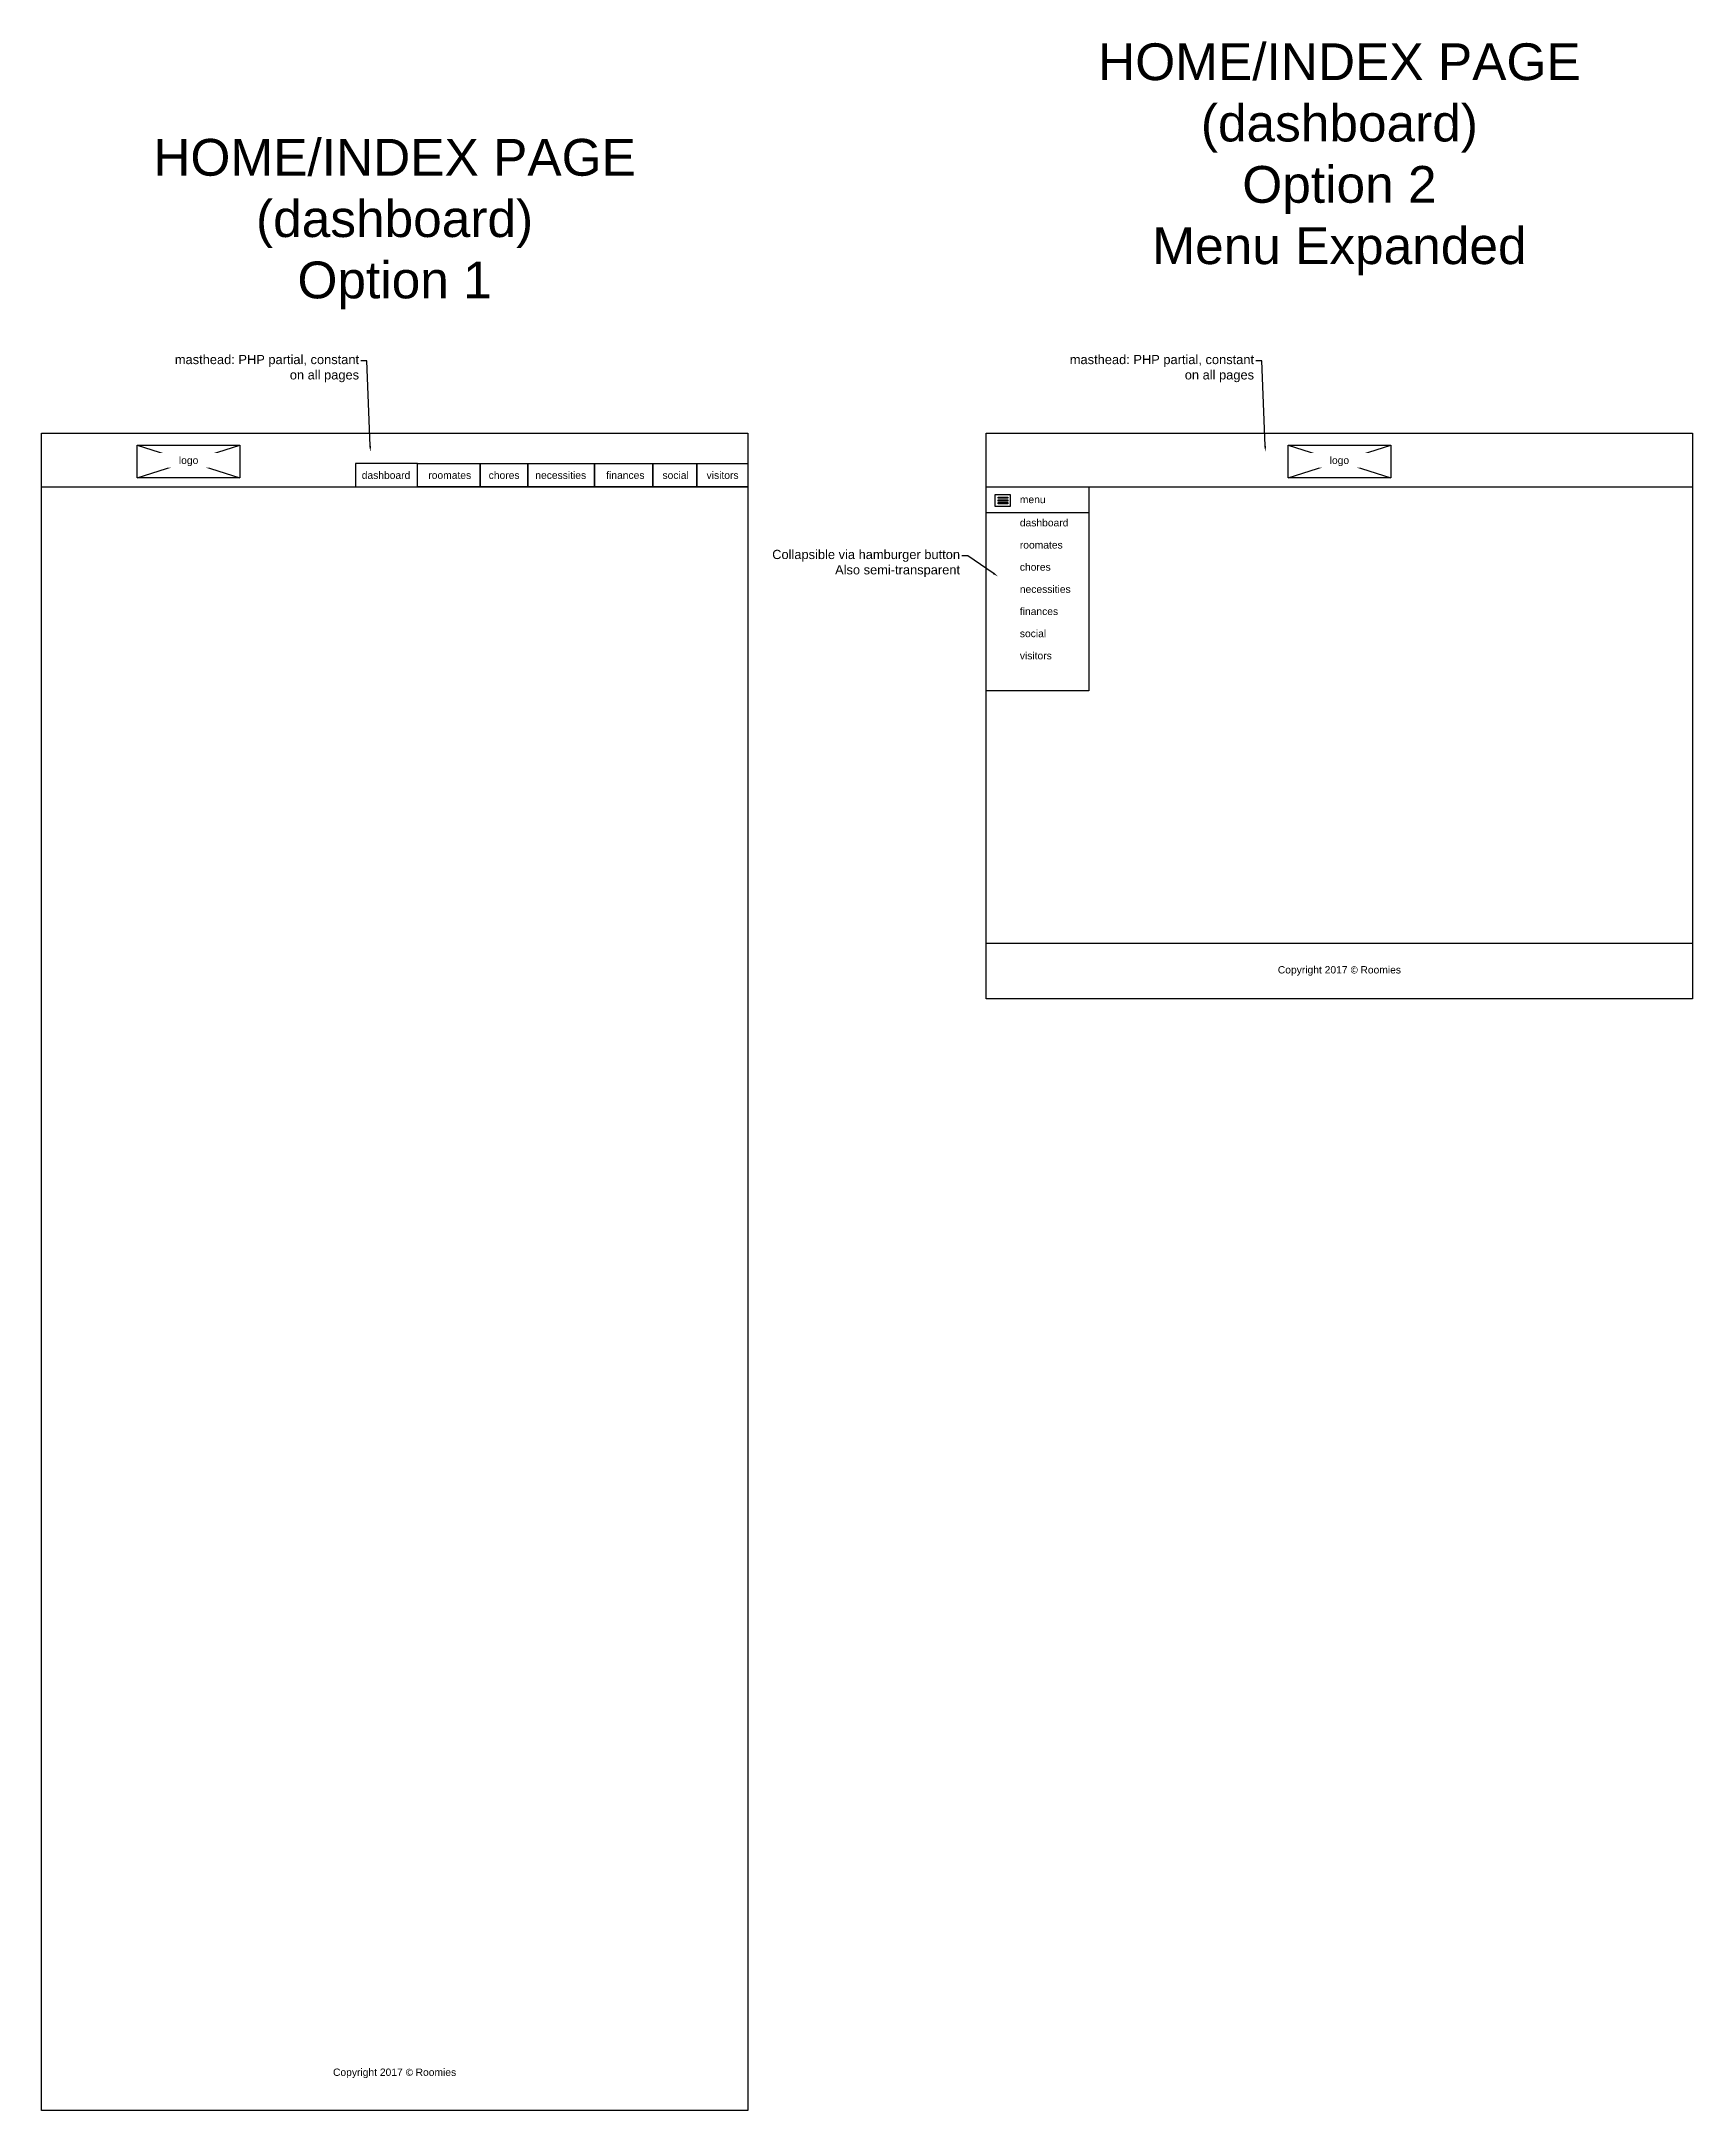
# Model space of a CAD drawing. Header units: millimetres. Extents: x 75 to 24598, y -10362 to 962.
# Drawn here: x 4635 to 9124, y -6265 to -640 of the extents above; entities that cross this region are included whole.
import ezdxf
from ezdxf import colors
from ezdxf.entities.mleader import LeaderData, LeaderLine
from ezdxf.math import Vec2, Vec3

# ---------------------------------------------------------------- set-up
doc = ezdxf.new("R2010")
doc.units = ezdxf.units.MM
doc.header["$MEASUREMENT"] = 0
doc.styles.get("Standard").update_dxf_attribs({"font": 'arial.ttf', "height": 16})

msp = doc.modelspace()

# ---------------------------------------------------------------- linework, layer by layer
for p, q in [((4895.9, -1737.7), (5175, -1826.2)), ((4895.9, -1826.2), (5175, -1737.7)), ((8024, -1737.7), (8303, -1826.2)), ((8024, -1826.2), (8303, -1737.7)), ((4635.4, -1850.9), (6555.4, -1850.9)), ((7203.5, -1850.9), (9123.5, -1850.9)), ((7203.5, -1850.9), (7555, -1850.9)), ((7203.5, -1921.1), (7482, -1921.1))]:
    msp.add_line(p, q)
at = {"lineweight": 30}
msp.add_line((7203.5, -3091.9), (9123.5, -3091.9), dxfattribs=at)
for points in [[(4635.4, -1705), (6555.4, -1705), (6555.4, -6265), (4635.4, -6265)], [(7203.5, -1705), (9123.5, -1705), (9123.5, -3242.7), (7203.5, -3242.7)]]:
    msp.add_lwpolyline(points, close=True, dxfattribs=at)
for points in [[(4895.9, -1737.7), (5175, -1737.7), (5175, -1826.2), (4895.9, -1826.2)], [(8024, -1737.7), (8303, -1737.7), (8303, -1826.2), (8024, -1826.2)], [(5489.5, -1850.9), (5657.7, -1850.9), (5657.7, -1787.7), (5489.5, -1787.7)], [(5657.7, -1787.7), (5827.9, -1787.7), (5827.9, -1850.9), (5657.7, -1850.9)], [(5827.9, -1787.7), (5957.6, -1787.7), (5957.6, -1850.9), (5827.9, -1850.9)], [(5957.6, -1787.7), (6139, -1787.7), (6139, -1850.9), (5957.6, -1850.9)], [(6139, -1787.7), (6296.9, -1787.7), (6296.9, -1850.9), (6139, -1850.9)], [(6296.9, -1787.7), (6417.2, -1787.7), (6417.2, -1850.9), (6296.9, -1850.9)], [(6417.2, -1787.7), (6555.4, -1787.7), (6555.4, -1850.9), (6417.2, -1850.9)], [(7227.6, -1872.1), (7268.3, -1872.1), (7268.3, -1904.7), (7227.6, -1904.7)], [(7236.4, -1879.2), (7262.4, -1879.2), (7262.4, -1882.1), (7236.4, -1882.1)], [(7236.4, -1886.6), (7262.4, -1886.6), (7262.4, -1889.6), (7236.4, -1889.6)], [(7236.4, -1894), (7262.4, -1894), (7262.4, -1897), (7236.4, -1897)]]:
    msp.add_lwpolyline(points, close=True)
msp.add_lwpolyline([(7482, -1850.9), (7482, -2405.6), (7203.5, -2405.6)])

# ---------------------------------------------------------------- texts
for s, width, insert, char_height, attachment_point in [('HOME/INDEX PAGE\\P(dashboard) \\POption 2\\PMenu Expanded', 1569.909, (8163.5, -960.7), 100, 5), ('HOME/INDEX PAGE\\P(dashboard)\\POption 1', 1569.909, (5595.4, -1137.1), 100, 5), ('dashboard', 202.197, (5572.1, -1819.6), 20, 5), ('roomates', 202.197, (5745.3, -1819.6), 20, 5), ('chores', 202.197, (5893.1, -1819.6), 20, 5), ('necessities', 202.197, (6047, -1819.6), 20, 5), ('finances', 202.197, (6222.6, -1819.6), 20, 5), ('social', 202.197, (6359.3, -1819.6), 20, 5), ('visitors', 202.197, (6486.9, -1819.6), 20, 5), ('menu', 202.197, (7294.9, -1885.6), 20, 4), ('dashboard', 202.197, (7294.9, -1948.8), 20, 4), ('roomates', 202.197, (7294.9, -2009), 20, 4), ('chores', 202.197, (7294.9, -2069.2), 20, 4), ('necessities', 202.197, (7294.9, -2129.5), 20, 4), ('finances', 202.197, (7294.9, -2189.7), 20, 4), ('social', 202.197, (7294.9, -2249.9), 20, 4), ('visitors', 202.197, (7294.9, -2310.2), 20, 4), ('Copyright 2017 {\\fMicrosoft JhengHei Light|b0|i0|c136|p34;\\H0.95833x;©\\fMicrosoft JhengHei Light|b0|i0|c0|p34; }Roomies', 757.039, (8163.5, -3166.9), 20, 5), ('Copyright 2017 {\\fMicrosoft JhengHei Light|b0|i0|c136|p34;\\H0.95833x;©\\fMicrosoft JhengHei Light|b0|i0|c0|p34; }Roomies', 757.039, (5595.4, -6163.6), 20, 5)]:
    msp.add_mtext_dynamic_manual_height_columns(s, width=width, gutter_width=10, heights=[0], dxfattribs=dict(insert=insert, char_height=char_height, attachment_point=attachment_point))

# ---------------------------------------------------------------- leaders
at = {"color": 1}
ml = msp.add_multileader_mtext('Standard', dxfattribs=at)
ml.set_content('masthead: PHP partial, constant on all pages', color=1)
ml.set_leader_properties()
ml.build(insert=Vec2(0, 0))
ml.multileader.update_dxf_attribs({"dogleg_length": 16, "arrow_head_size": 16})
ctx = ml.context
ctx.base_point, ctx.char_height, ctx.arrow_head_size, ctx.landing_gap_size, ctx.plane_origin = Vec3(4995.6, -1508.7), 25, 16, 5, Vec3(5105.8, -1520.4)
ctx.text_align_type = 2
notes = []
notes.append((ctx, [(1, (1, 1, 0), (5519.9, -1508.7), (-1, 0), 16, [(0, [(5529.7, -1755.7)], 0, [])])]))
ctx.mtext.insert, ctx.mtext.width, ctx.mtext.alignment, ctx.mtext.flow_direction = Vec3(5498.9, -1492.5), 509.252, 3, 5
ml = msp.add_multileader_mtext('Standard', dxfattribs=at)
ml.set_content('masthead: PHP partial, constant on all pages', color=1)
ml.set_leader_properties()
ml.build(insert=Vec2(0, 0))
ml.multileader.update_dxf_attribs({"dogleg_length": 16, "arrow_head_size": 16})
ctx = ml.context
ctx.base_point, ctx.char_height, ctx.arrow_head_size, ctx.landing_gap_size, ctx.plane_origin = Vec3(7428.2, -1508.7), 25, 16, 5, Vec3(7538.4, -1520.4)
ctx.text_align_type = 2
notes.append((ctx, [(1, (1, 1, 0), (7952.5, -1508.7), (-1, 0), 16, [(0, [(7962.4, -1755.7)], 0, [])])]))
ctx.mtext.insert, ctx.mtext.width, ctx.mtext.alignment, ctx.mtext.flow_direction = Vec3(7931.5, -1492.5), 509.252, 3, 5
ml = msp.add_multileader_mtext('Standard', dxfattribs=at)
ml.set_content('Collapsible via hamburger button\\PAlso semi-transparent', color=1)
ml.set_leader_properties()
ml.build(insert=Vec2(0, 0))
ml.multileader.update_dxf_attribs({"dogleg_length": 16, "arrow_head_size": 16})
ctx = ml.context
ctx.base_point, ctx.char_height, ctx.arrow_head_size, ctx.landing_gap_size, ctx.plane_origin = Vec3(6620.9, -2038.4), 25, 16, 5, Vec3(6739.2, -2050.1)
ctx.text_align_type = 2
notes.append((ctx, [(1, (1, 1, 0), (7153.3, -2038.4), (-1, 0), 16, [(0, [(7236, -2094.9)], 0, [])])]))
ctx.mtext.insert, ctx.mtext.width, ctx.mtext.alignment, ctx.mtext.flow_direction = Vec3(7132.3, -2022.4), 509.252, 3, 5
for ctx, leaders in notes:
    for number, flags, end, landing, length, lines in leaders:
        leader = LeaderData()
        leader.index, (leader.has_last_leader_line, leader.has_dogleg_vector, leader.attachment_direction) = number, flags
        leader.last_leader_point, leader.dogleg_vector, leader.dogleg_length = Vec3(end), Vec3(landing), length
        for number, points, colour, breaks in lines:
            line = LeaderLine()
            line.index, line.vertices, line.color, line.breaks = number, Vec3.list(points), colors.encode_raw_color(colour), breaks
            leader.lines.append(line)
        ctx.leaders.append(leader)

# ---------------------------------------------------------------- next in the draw order: texts
at = {"char_height": 20, "attachment_point": 5, "bg_fill": 3, "box_fill_scale": 1.5, "bg_fill_color": 256, "bg_fill_transparency": 0}
for insert in [(5035.5, -1781.9), (8163.5, -1781.9)]:
    msp.add_mtext_dynamic_manual_height_columns('logo', width=202.197, gutter_width=10, heights=[0], dxfattribs=dict(at, insert=insert))

doc.saveas('drawing.dxf')
